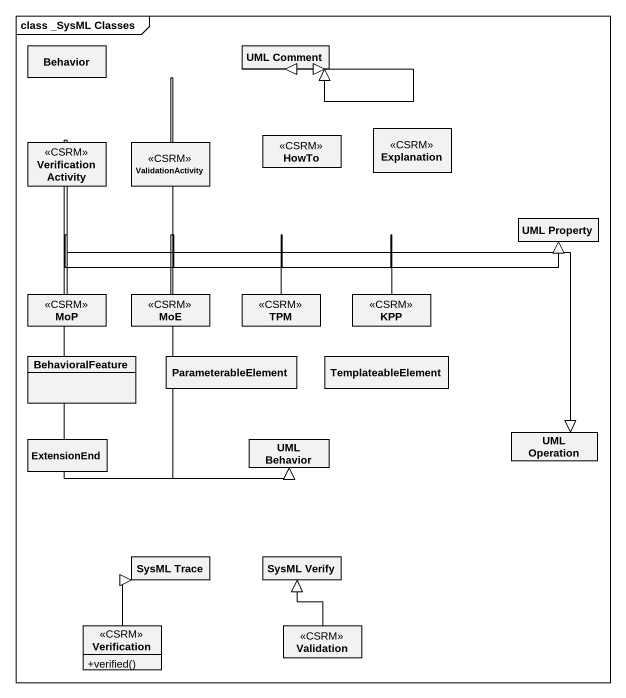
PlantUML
@startuml
mainframe class _SysML Classes
hide circle
hide empty members
skinparam classAttributeIconSize 0
class Behavior
class "UML Comment" as UML_Comment
class VerificationActivity <<CSRM>>
class ValidationActivity <<CSRM>>
class HowTo <<CSRM>>
class Explanation <<CSRM>>
class "UML Property" as UML_Property
class MoP <<CSRM>>
class MoE <<CSRM>>
class TPM <<CSRM>>
class KPP <<CSRM>>
class BehavioralFeature
class ParameterableElement
class TemplateableElement
class ExtensionEnd
class "UML Behavior" as UML_Behavior
class "UML Operation" as UML_Operation
class "SysML Trace" as SysML_Trace
class "SysML Verify" as SysML_Verify
class Verification <<CSRM>> {
  +verified()
}
class Validation <<CSRM>>
VerificationActivity --|> UML_Behavior
VerificationActivity -right-|> UML_Operation
ValidationActivity --|> UML_Behavior
HowTo -up-|> UML_Comment
HowTo -up-|> UML_Comment
Explanation -up-|> UML_Comment
MoP -right-|> UML_Property
MoE -right-|> UML_Property
TPM -right-|> UML_Property
KPP -right-|> UML_Property
Verification -up-|> SysML_Trace
Validation -up-|> SysML_Verify
@enduml
